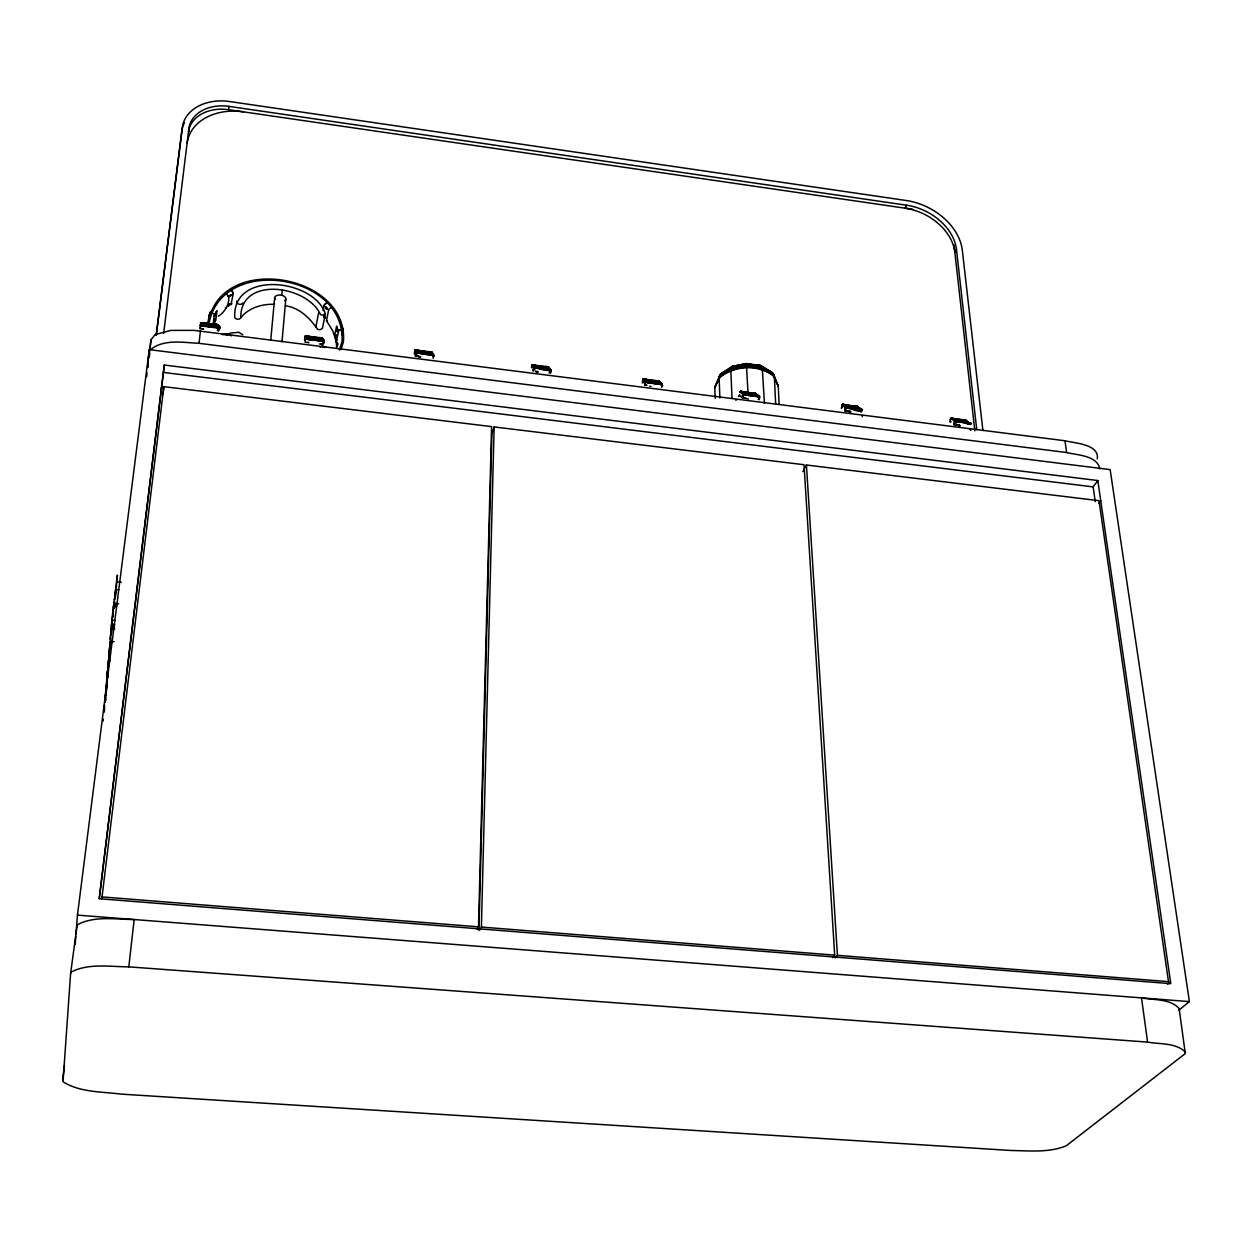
<?xml version="1.0" encoding="UTF-8"?>
<svg xmlns="http://www.w3.org/2000/svg" width="1252" height="1252" viewBox="0 0 1252 1252"><rect width="100%" height="100%" fill="white"/><g stroke="black" fill="none" stroke-linecap="round" stroke-linejoin="round"><path stroke-width="1.5" d="M214.89 327.148L215.876 327.774M549.941 370.216C550.082 371.672 528.688 367.478 535.246 365.099M969.032 423.708L958.218 421.674L958.656 422.378M323.72 341.06L323.705 342.594L324.033 339.777L323.767 342.093L323.924 341.123L307.288 338.869M321.42 338.009A2.269 2.05 -66 0 1 322.609 338.556L323.454 341.076L319.917 341.045L322.171 340.294L321.592 338.118L319.182 337.508M550.457 373.299L550.958 369.919L549.08 367.65A2.222 2.16 -45.7 0 0 547.828 367.039L549.644 369.277A2.238 2.207 45.9 0 1 550.927 370.06L550.457 372.016L551.005 369.997M662.292 384.176L662.23 384.082A2.222 2.16 -42.9 0 0 660.978 383.456L661.025 383.566A2.222 2.191 30.5 0 1 662.277 384.239L662.277 384.239A2.222 2.191 -22.3 0 0 661.025 383.519L655.907 380.498M660.227 383.409L659.882 383.081M747.068 395.444L746.552 394.787L757.773 396.79M430.265 351.922A2.207 0.892 -78.4 0 0 429.827 351.687L431.486 354.426A2.269 1.549 89.6 0 1 432.425 355.255C434.71 351.859 432.488 357.07 433.176 355.678C434.569 357.446 434.037 355.552 433.677 356.163M433.427 355.552L433.192 355.255A2.269 1.909 83.5 0 0 431.956 354.488L430.156 354.41L431.658 355.224M319.917 341.045L307.022 339.292M323.094 339.996L322.875 341.295M477.247 929.532L478.483 926.84L491.598 426.619L163.84 386.649L101.819 898.748M478.953 930.486L491.895 433.896L494.133 426.932L804.019 464.727L834.677 955.135L832.58 957.67M480.142 929.751L481.394 927.059L494.133 426.932M218.443 329.652C220.305 327.586 219.413 329.824 218.568 327.32M219.272 327.93L219.288 329.26L219.382 328.243M214.984 324.221L215.954 324.362A2.16 0.814 -79.9 0 1 216.173 324.393L217.065 324.659A2.285 1.988 -69.3 0 1 218.239 325.176L218.427 329.824L217.285 330.528M746.583 395.366L742.905 394.443L739.995 391.735A2.191 2.081 74.1 0 1 741.325 391.547L742.999 391.61M216.58 311.31L214.155 316.318M218.333 328.744L217.05 327.93A2.316 1.424 89.6 0 0 216.393 327.085L216.471 324.534L203.043 322.781L216.612 327.101L217.206 324.706A2.285 2.113 -63.5 0 1 218.458 325.27L218.646 325.348M115.779 589.974L114.777 597.924M548.016 369.418L549.018 369.481A2.254 1.612 89.6 0 1 549.91 370.216L550.113 368.714M550.348 369.45L549.988 368.589M550.567 370.842L550.645 372.079L549.002 372.83M112.101 618.504L111.835 620.053L117.391 575.153L117.156 578.33M430.265 355.099C425.774 353.08 417.902 355.693 416.478 350.106A2.394 1.393 -88.4 0 1 416.744 350.059M323.626 316.615C326.021 316.38 326.052 319.604 323.814 316.333M327.101 309.103L325.786 307.178L327.179 309.228M966.654 423.379L967.42 421.548L966.967 422.221M966.794 423.505L966.935 421.627L968.312 422.174L967.405 423.833M968.234 423.661L968.219 422.174L967.467 424.318M209.694 316.052C208.787 318.681 209.851 312.124 209.444 315.347M323.861 341.389L323.986 343.095L323.329 341.639M211.009 311.717L210.258 312.953L211.181 311.153M643.168 379.325L644.06 379.309A2.348 1.534 -88.3 0 1 644.451 379.121A2.207 1.956 82.7 0 0 643.215 379.34L645.343 382.016L648.912 382.94L644.217 379.246L646.095 379.246M971.02 423.63L962.788 419.905M952.897 418.418L964.337 419.983L969.236 422.941A2.16 1.815 88.9 0 1 970.378 423.771L970.989 423.567A2.175 2.097 -38.2 0 0 969.721 422.863L969.627 422.8A2.175 2.034 -50.2 0 1 970.801 423.411L954.65 421.345L950.91 418.544A2.144 1.941 85 0 1 952.146 418.387L953.476 418.481M433.067 355.161L433.599 356.163M858.512 407.917L858.356 410.061M859.295 410.077C857.73 407.886 868.246 412.753 858.105 407.01A2.175 1.956 -61 0 0 856.978 406.43L843.832 404.599L860.656 409.044L857.088 406.509A2.175 2.034 -54.9 0 1 858.262 407.103L857.714 410.374M859.216 409.529L859.388 408.575M860.562 409.858A2.191 1.377 -86.5 0 0 859.827 409.107L859.263 408.011M550.645 370.889L550.364 371.891M970.973 423.567A2.191 2.128 -16.6 0 0 969.752 422.91L969.752 422.91A2.16 2.066 76.6 0 1 970.785 423.724L970.957 423.692A2.175 2.144 6.8 0 0 969.752 422.941L968.203 422.957A2.16 0.798 -82.5 0 1 968.563 423.645M432.597 354.394L432.535 353.424M844.85 404.615C836.586 403.551 864.365 415.21 859.326 409.733M661.698 384.896L662.261 384.301A2.222 2.16 62.7 0 0 660.978 383.597C656.158 383.644 663.45 384.317 661.682 386.524M719.884 398.026L719.086 376.993L720.917 373.722L725.769 371.656M219.366 328.556L219.272 329.761L219.663 326.412M741.716 391.719L741.309 391.673A2.191 2.113 -46.4 0 0 739.932 392.001L756.411 394.036A2.191 2.019 -60.2 0 0 755.253 393.457L753.845 393.034L757.929 396.148A2.207 1.722 89.4 0 1 758.806 396.821L759.745 397.964M759.009 399.811L759.088 396.806A2.207 1.878 86.3 0 0 758.039 396.07L757.929 395.491M758.759 397.541L759.056 396.696L758.086 396.962M218.599 328.306L218.552 329.479M759.698 397.964L759.025 397.541M1185.566 1052.337C1176.379 1042.634 1159.947 1044.356 1147.583 1042.102L1141.511 997.891C1153.781 1000.176 1170.244 998.58 1179.149 1008.517L1185.284 1053.589L1066.25 1145.783C1049.035 1152.936 1029.394 1150.744 1011.146 1150.494L121.272 1094.123C101.897 1091.619 79.956 1092.526 63.023 1081.759L70.613 973.399L77.186 924.868C94.197 915.556 115.45 919.406 134.152 919.531L128.815 966.857C109.894 966.779 88.563 962.991 71.207 972.053L70.613 973.399M203.027 322.813L202.855 325.301L216.361 326.975M204.42 322.86C197.722 321.92 207.206 327.805 202.182 325.974M75.198 944.321L75.793 936.543M75.981 934.055L77.452 915.118L149.238 349.637L1110.148 469.61L1189.4 1001.616L1178.821 1010.207M202.308 322.766A2.301 2.003 79.1 0 0 201.04 322.985L199.897 328.744L203.56 329.213M1099.866 468.874C1097.159 455.399 1077.565 455.227 1066.626 452.535L199.021 343.314C183.074 342.563 162.979 338.666 150.005 350.153M715.158 398.23L714.751 387.431L716.989 382.862M105.309 695.799L105.043 698.992L105.81 692.966L104.839 701.558M105.512 693.545L105.794 690.212M107.453 670.822L107.171 674.202L109.675 653.403M112.023 619.443L110.176 639.334L110.818 634.952M108.908 656.58L109.268 652.386M109.847 645.641L110.223 641.368L114.026 641.744M105.512 701.01L105.81 697.677M548.986 370.06L549.581 368.87M549.221 369.481L549.597 369.418A2.238 2.16 66.8 0 1 550.833 370.107L550.223 370.201A2.254 1.8 86.9 0 0 549.221 369.465L549.471 369.168M104.511 704.845L104.307 707.818L104.573 706.457M112.07 623.825L110.974 633.715M282.013 341.733L285.785 299.165M270.745 340.294L274.657 297.71M146.687 376.649L147.047 372.799M147.595 367.008L149.238 349.637M147.939 367.54L148.315 363.659M148.863 357.837L150.96 339.777L155.154 334.581L170.882 330.403L194.138 330.371L1064.998 440.767C1075.218 443.318 1099.459 444.194 1097.3 458.889M218.677 326.662L218.302 331.076M219.507 328.274L219.554 326.788M149.317 357.086L149.692 353.236M150.052 349.386L150.96 339.777M103.118 721.027L103.306 719.211M309.369 339.511C308.555 339.621 304.079 335.066 308.79 336.193M113.995 608.081L114.589 604.168L114.276 607.893L114.527 605.874M113.306 609.834L112.664 614.278L114.12 602.838L113.541 607.736M161.68 386.383L160.913 393.738L163.057 394.004L163.84 386.649M99.331 898.607L164.294 365.036L1097.816 480.549L1170.792 983.665L99.174 898.717L164.294 365.036M976.748 429.749L956.465 249.398A48.828 35.572 26.7 0 0 906.636 205.218L229.006 106.389A37.325 27.81 10.4 0 0 188.911 128.502L188.567 131.789A37.247 27.779 10.4 0 1 228.6 109.691L912.63 209.272M218.662 326.882L218.568 327.382M116.311 587.611L117.078 578.987M115.779 594.168L115.372 597.783M114.542 601.523L113.838 607.596L114.433 602.478M105.747 694.14L105.168 702.122L105.528 699.805M112.664 617.361L113.165 612.948M109.362 661.541L109.534 659.914M104.276 711.418L104.386 710.322M112.508 617.705L113.29 611.805M107.594 673.044L106.811 681.166L107.015 680.118M109.472 661.322L109.581 660.336M104.041 712.341L104.526 709.211M199.021 343.314L200.414 331.029M209.162 316.615L209.303 315.614M209.538 316.678L209.741 315.363M107.672 671.26L106.06 687.176L106.467 684.86M104.339 709.759L104.479 708.46M114.761 597.611L115.81 589.567M107.766 671.557L108.001 668.552M106.123 690.775L107.109 682.747M219.585 327.836L219.695 326.882M115.826 591.867L115.622 593.558L115.763 592.587M107.954 669.961L108.314 665.923M218.709 326.209L218.427 328.509L219.554 328.087M114.621 598.8L114.48 600.037L114.589 599.176M113.353 613.777L113.056 616.281M115.09 597.893L115.247 596.594L115.121 597.486M108.173 668.145L108.376 666.393M112.085 621.258L111.647 625.89L112.07 623.105M163.668 333.251L188.911 128.502M108.282 670.649L107.312 678.13M228.6 109.691L229.006 106.389M433.161 358.385L433.38 355.318A2.269 2.05 78.1 0 0 432.097 354.472L431.94 354.504M108.924 660.915L109.519 656.251M107.797 677.332L108.251 673.717M106.42 691.26L107.14 685.564M62.6 1080.413L64.494 1065.374M156.312 334.3L182.26 127.547A44.008 32.787 10.4 0 1 229.554 101.522L906.166 200.492A55.057 40.111 26.7 0 1 962.318 250.244L982.914 430.531M156.25 335.473L181.916 130.85A43.93 32.771 10.4 0 1 184.467 122.633M304.565 339.965L305.285 336.334A2.285 2.128 70.2 0 1 306.646 336.115A2.285 1.471 89.6 0 1 307.335 336.068M660.978 382.799L660.759 383.738M110.223 641.368L108.83 654.78L110.786 638.223M111.271 634.514L111.976 628.958M109.613 651.071L107.907 665.641L109.534 652.777M110.082 647.394L110.771 641.885M110.239 647.268L110.708 643.591M110.411 647.613L110.896 643.731M321.091 340.45A2.285 1.252 -88.5 0 1 321.78 341.201L322.171 341.217A2.285 1.487 89.6 0 0 321.341 340.466L308.023 338.697L307.476 336.115L320.668 337.837A2.269 1.268 -77.1 0 1 321.404 338.181L322.656 338.556M321.295 340.387L307.476 336.115M548.939 369.81L546.733 366.648L548.658 367.384M108.987 661.525L109.55 657.253M208.959 319.761C223.294 252.607 349.183 274.376 343.392 342.015A77.154 3.083 -75 0 1 340.982 349.637M659.835 384.317L659.867 382.862M661.823 384.552L661.698 385.804M661.76 385.491L661.682 386.164M758.696 397.541L758.493 396.821A2.207 1.534 -88.3 0 0 757.663 396.086L756.662 395.194M757.429 396.305L757.976 395.366M414.334 353.94L414.803 350.529L432.222 352.594A2.254 2.081 -61.9 0 0 431.001 352.031L416.478 350.106A2.254 2.034 78.3 0 0 415.179 350.31L414.835 350.529A2.254 2.222 -3.2 0 1 416.259 350.247L432.065 352.516M420.719 356.804L415.398 356.131L415.867 352.704L414.803 350.529M417.151 350.106L431.486 354.426L418.465 352.767L417.151 350.137L418.403 350.184M415.398 356.131L415.883 352.704A2.254 2.222 -27.6 0 1 417.339 352.407M432.801 356.35L433.474 355.333A2.269 2.144 68.9 0 0 432.206 354.441L431.001 352.031M858.183 409.201L858.402 408.168M856.227 409.279L860.875 409.905A2.191 1.596 -88.4 0 0 860.046 409.122L859.654 409.607M336.929 327.085L336.851 327.664M335.974 331.53L337.414 330.231M966.669 423.019L962.052 421.251L965.934 422.065M285.44 305.77C299.682 307.742 309.901 318.352 317.585 329.229A3.803 3.005 12.2 0 0 320.418 329.589L322.453 328.29L325.363 313.642C313.344 278.445 231.62 269.962 234.813 317.758C236.049 319.432 238.85 319.808 240.384 318.337C248.099 307.945 261.934 303.751 274.47 304.346M240.728 317.789C240.212 275.393 307.554 285.362 320.465 314.581A3.834 3.02 12.3 0 0 323.313 314.941L325.363 313.642M336.225 334.597L335.035 335.99L336.428 339.871M534.056 365.036L548.924 369.387L536.153 367.759L534.041 365.068L547.656 366.93A2.222 2.019 -64 0 1 548.83 367.478L548.83 367.478M550.708 370.279L550.723 370.185A2.254 2.066 77.2 0 0 549.503 369.434L549.675 369.34A2.238 2.222 2.3 0 1 550.958 369.997L533.54 367.697L533.039 371.093L533.837 367.869A2.238 2.034 -63.7 0 1 535.152 367.525L535.277 367.587A2.238 1.894 -68.3 0 0 534.041 367.978L533.79 367.869M642.307 382.955L642.824 379.466A2.207 2.144 63.8 0 1 644.264 379.2M648.051 382.126L644.968 379.184L660.555 383.644A2.222 1.847 86.6 0 1 661.666 384.411C663.075 384.02 662.684 387.337 661.635 385.6M659.663 383.91L659.898 382.47M661.76 384.333L661.385 384.411A2.222 1.675 89.5 0 0 660.461 383.675L657.441 380.811L644.968 379.215M550.88 371.421L550.129 370.076L550.645 370.702M661.729 387.447L662.277 384.098L659.491 381.594L645.265 379.387M755.253 393.457L758.336 396.008L745.409 394.427L741.92 391.594L756.02 393.848M745.942 398.152L742.201 397.666L742.765 394.349A2.207 2.097 -53.1 0 1 744.158 394.067L746.536 394.709M742.201 397.666L742.765 394.349L759.526 396.477L756.552 394.114A2.191 2.081 -53.4 0 0 755.363 393.519A2.191 1.346 -74 0 0 754.596 393.206M757.726 395.992L741.935 391.563M281.575 295.331L282.529 289.775M417.558 353.361L419.498 353.095M841.313 408.277L842.22 404.678A2.175 1.894 85.9 0 1 843.472 404.521A2.175 1.753 89.3 0 0 842.518 404.678L842.064 404.709A2.175 2.019 80.5 0 1 843.347 404.537A2.175 2.097 69.6 0 0 841.907 404.756M846.681 407.119A2.191 2.05 -54.7 0 0 845.35 407.416L844.724 410.703L850.218 411.392L844.724 410.703L845.303 407.416L841.876 405.006A2.175 2.081 -48.7 0 1 843.269 404.74M858.434 407.792L858.262 409.451M858.856 410.5L859.216 408.308M860.061 409.028L855.992 406.102A2.175 1.017 -75.5 0 1 856.603 406.524L857.933 406.916M950.065 422.127L950.659 418.888A2.16 2.034 -50.2 0 1 952.036 418.622L962.788 419.921M659.835 383.331L659.773 383.597A2.222 1.002 -85.2 0 1 660.273 384.364L661.416 384.427M315.801 327.429L318.65 312.765M323.126 310.652L324.331 304.752L326.913 302.749A3.255 1.362 -42.1 0 0 324.221 305.535L324.018 306.098M215.266 320.95L215.407 320.089L213.278 324.597M756.584 395.507L757.507 395.366M207.597 323.767L209.929 312.233L213.122 313.391A1.722 0.97 26.3 0 1 214.342 314.768L213.059 324.659L215.375 320.387L214.499 319.01M209.037 323.517C221.557 254.61 345.787 273.233 342.062 341.42A77.154 3.13 -75 0 1 339.652 349.026L339.323 350.028M335.239 336.835L336.131 335.02M335.818 338.635L336.381 340.09M338.134 331.686L337.696 329.589L338.181 331.483M336.678 348.212L336.287 341.921L338.76 330.497M1178.883 1009.801L1179.149 1008.517M342.281 334.926L343.439 329.401L340.2 329.73M858.966 409.639L858.543 408.199M860.061 410.108L861.079 409.686M115.544 589.489L118.815 589.833M236.738 301.059C235.892 304.314 241.526 305.707 242.919 302.953M860.766 410.03L861.846 410.218M957.279 422.143L958.234 421.752M229.585 296.411L231.448 294.94L229.539 296.567M746.333 363.643L748.054 393.284M533.79 370.545L533.681 368.886L536.905 368.041M845.335 407.416L848.512 407.714M337.211 346.366L338.04 343.784M342.453 329.918L342.438 328.306M200.273 324.831L201.04 323.877M304.831 337.774L304.925 338.885M531.443 366.664L531.521 367.744M336.6 340.419L335.192 335.286M427.84 353.267L424.929 352.845L428.685 353.596M970.629 424.068L968.923 423.661L969.877 423.536M735.174 366.257L731.982 366.539L730.777 369.481L732.029 398.292M216.471 311.951L214.468 315.598M331.42 307.131L328.728 309.4L326.475 320.778L332.829 330.919L336.334 342.125M218.333 316.146C224.39 313.125 233.404 299.181 225.955 293.391M861.579 411.298L860.828 412.127M323.971 316.286L325.207 318.368M327.022 309.275L326.897 307.616L325.63 307.209M714.861 386.821L720.197 374.505L733.437 366.022M714.704 388.057L720.917 373.722L732.514 366.241L746.474 363.534M721.34 373.393L718.006 381.891M210.884 312.03L210.978 312.703M906.636 205.218L905.118 208.176A48.734 35.557 26.7 0 1 954.853 252.294L956.465 249.398M659.96 382.893L660.211 383.691A2.222 1.471 -88.3 0 1 661.056 384.411M219.131 329.745L219.256 329.104M802.876 471.628L806.429 465.008L1098.99 500.69L1168.492 981.646L837.416 955.339L835.319 957.89M214.217 315.88L217.034 310.715L215.814 319.949L212.996 325.097M738.445 396.618L739.588 394.599M647.534 382.689L660.524 383.644M966.763 422.393L962.663 421.188M955.339 421.642L957.937 421.627M847.401 408.105L847.98 407.573L844.271 404.553M338.682 330.622L338.76 330.512A1.659 0.923 -14.4 0 1 340.2 329.73M735.613 400.077L736.614 399.904M861.611 411.438L861.047 411.282M226.393 307.929L225.376 307.757L226.455 307.867M957.623 421.58L956.841 422.049M1095.25 501.661L1093.137 486.887L1097.816 480.549M1098.88 503.429L1100.774 500.91M949.971 419.999L950.957 419.295M969.768 423.567L965.37 423.176M432.269 354.41A2.269 2.207 51.9 0 1 433.552 355.099L415.867 352.704L417.198 353.267A2.269 1.424 -75.4 0 1 418.152 352.767M744.158 394.067L741.294 391.735A2.191 2.175 9.3 0 0 739.838 391.86L739.791 391.845A2.191 2.16 -30.6 0 1 741.231 391.657L740.167 391.704A2.191 1.988 81.9 0 1 741.434 391.532A2.332 1.596 -88.3 0 0 740.965 391.673M645.312 383.096L645.39 384.74M742.89 395.522L742.952 397.15M414.835 350.45L415.007 350.341A2.254 2.128 69.2 0 1 416.368 350.122L416.259 350.247A2.269 2.222 26 0 0 414.835 350.466A2.269 2.207 52.5 0 1 416.29 350.153M228.396 304.737L230.008 304.142L228.427 305.832M853.707 407.291C866.149 411.032 844.552 405.022 856.884 408.168M325.896 307.053L325.723 308.555L327.304 309.119M1167.662 984.213L1170.51 981.803M335.411 335.145L335.677 334.957A1.565 1.252 12.7 0 1 336.178 334.816M336.24 331.17L337.43 330.7M841.845 405.601L841.986 407.792M230.415 294.83L229.585 296.599L231.26 294.846M642.98 380.232L642.745 382.204M305.097 337.461L310.449 337.383M719.884 374.943L733.766 366.007M719.618 375.412L731.121 367.947L746.677 365.021L762.218 367.18L764.44 403.207M719.399 375.913L730.918 368.495L746.708 365.428L762.39 367.603M719.227 376.445C733.375 363.925 762.922 360.826 774.393 377.212L775.661 404.193M719.086 376.993C734.235 364.129 758.415 362.798 774.096 375.443M719.008 377.572C734.22 364.645 758.493 363.315 774.237 376.007M718.961 378.151C734.22 365.208 758.555 363.878 774.346 376.602M845.789 408.34L845.851 410.437M758.962 398.903L758.133 399.294M861.799 409.78L861.908 409.67A2.191 2.128 -35.8 0 0 860.64 408.95A2.175 2.034 80 0 1 861.642 409.827A2.175 2.113 68.1 0 0 860.593 409.075A2.191 2.16 31.3 0 1 861.877 409.733L861.908 409.67A2.191 2.16 -10.2 0 0 860.672 408.997M320.027 347.242L322.484 345.896L325.379 346.929M756.865 365.803L760.34 365.443L762.218 367.18M532.053 366.1L537.311 366.32M545.246 366.366L546.201 366.507M322.609 343.69L320.997 343.893M200.617 323.047L200.821 323.016A2.316 2.128 70.8 0 1 202.167 322.781A2.332 2.254 35.4 0 0 200.555 323.126L218.771 325.52A2.316 2.269 10.8 0 0 217.379 324.863A2.285 1.377 -77 0 0 216.471 324.471M546.905 366.899L531.818 365.381L549.08 367.65M229.836 304.142L228.365 305.989L230.149 304.22M657.112 380.686L657.284 380.718A2.207 0.939 -77 0 1 657.91 381.124M305.238 336.334L305.488 336.303A2.285 2.019 78.8 0 1 306.771 336.099M731.982 366.539L746.521 363.706M731.528 367.008L746.583 364.097M731.34 367.321L746.615 364.348M731.184 367.665L746.646 364.661M964.228 419.921L964.4 419.936A2.16 0.923 -75.5 0 1 964.995 420.343L966.763 420.938A2.16 1.988 -55.9 0 0 965.589 420.343M230.008 333.157L238.741 332.265L242.763 334.769M546.169 366.507L546.701 366.617A2.222 1.049 -77 0 1 547.312 367.008M325.363 318.337L323.626 316.834M216.377 327.101L215.563 327.054L218.724 327.586A2.332 2.269 20.3 0 0 217.316 326.913A2.348 2.269 34.9 0 1 218.63 327.664L200.304 325.238L202.495 326.021M740.386 392.439L741.403 392.377M656.142 382.47L658.051 383.002L656.064 382.596M415.148 350.294L415.414 350.263A2.254 1.894 83.6 0 1 416.619 350.075M201.353 326.068L201.916 325.99A2.316 1.409 -77 0 1 202.73 325.348M211.009 325.238L208.02 324.659L213.748 326.193M305.441 336.287L306.051 336.256A2.285 1.69 87.2 0 1 307.116 336.068M969.533 429.201L970.863 430.391M201.009 322.969L204.326 323.126M317.225 339.402L319.182 339.777L317.445 339.417M950.878 418.544L951.426 418.528A2.285 1.737 -88.3 0 1 951.864 418.356L952.146 418.403A2.144 2.05 77.6 0 0 950.737 418.575M415.382 350.263L416.4 350.263M842.22 404.678L856.634 406.509M850.186 406.337L847.244 405.538M956.246 423.958L954.697 424.225L959.908 425.883M969.001 423.019A2.16 1.455 -86.4 0 1 969.768 423.755L970.41 423.771M431.079 354.488A2.269 1.08 -86.8 0 1 431.643 355.224L432.456 355.255M226.44 333.815L228.693 333.877L231.432 335.896M225 334.065L227.269 334.143M224.28 334.206L226.549 334.268M226.612 334.519L228.819 334.597M222.136 334.597L224.39 334.66M225.172 334.785L227.395 334.847M416.713 350.951L414.537 351.749L414.928 353.189M757.444 396.07A2.207 1.315 -86.5 0 1 758.133 396.806L759.182 397.588M846.743 408.121L852.643 408.825M535.621 368.448L535.073 368.432A2.254 1.315 -75.5 0 1 535.856 367.759M644.044 379.293L645.281 379.403M959.048 420.218L956.012 419.404M748.117 393.316L745.237 392.518M751.544 394.27C752.123 394.38 754.205 395.444 754.627 395.131M654.327 381.876C658.302 382.345 650.367 381.719 657.331 382.736M543.102 367.697L542.241 367.791L546.013 368.542M422.707 351.812L423.692 351.734L420.156 351.045M312.812 337.805L313.892 337.727L310.371 337.038M315.88 338.729L314.847 338.807L318.571 339.558M951.723 418.528L957.373 421.501M756.944 396.023A2.207 0.814 -83.7 0 1 757.319 396.743L758.164 396.806M128.815 966.857L1147.583 1042.102M307.194 336.287L321.42 338.165M77.452 915.118L1189.4 1001.616M101.913 896.917L478.483 926.84M481.394 927.059L834.677 955.135M955.526 419.029L957.107 419.451L955.808 419.06M846.853 405.163L848.386 405.585L847.134 405.194M647.988 379.779C645.453 379.888 651.791 380.592 648.286 379.81M744.956 392.158L746.442 392.58L745.237 392.189M420.171 350.701L419.279 350.779L420.359 351.076M420.656 351.108L421.58 351.076L420.484 350.748M537.077 365.631L536.247 365.709L537.358 366.007M537.656 366.038L538.517 366.007L537.374 365.662M206.345 323.767C209.6 323.798 202.761 322.906 206.032 323.736M310.872 337.101C314.017 337.148 307.35 336.256 310.559 337.07M741.7 391.704L754.173 393.347M214.937 315.066L215.876 316.459L215.798 315.034M111.819 620.022L115.027 620.35M111.475 624.185L114.683 624.513M111.35 625.358L114.558 625.687M111.256 626.329L114.464 626.657M111.381 627.988L114.558 628.316M111.334 628.41L114.511 628.723M111.271 628.927L114.448 629.255M113.854 603.261L118.658 603.761M113.478 605.279L116.702 605.608M113.337 606.406L116.546 606.735M116.499 581.742L121.287 582.243M207.785 324.409L209.35 324.378L206.251 323.986L213.043 324.925M315.567 338.009L320.668 338.635M321.639 338.165A2.285 2.238 -3.8 0 1 322.953 338.807L305.05 336.522A2.285 2.238 14.6 0 1 306.49 336.24A2.301 2.238 32.5 0 0 305.065 336.459L306.677 339.182A2.285 1.534 -75.3 0 1 307.679 338.697M424.334 351.89L428.153 352.36M541.036 366.773L546.639 367.462M648.192 380.139L653.607 381.124M746.787 393.034L752.186 393.691M845.053 405.585L850.327 406.227M953.664 419.436L958.844 420.062M163.511 372.439L1093.137 486.887M204.326 323.11L218.458 325.27A2.285 2.222 -49.6 0 0 217.3 324.753L217.363 324.816A2.301 2.269 -11.3 0 1 218.693 325.442M843.738 405.241L857.902 406.916A2.175 1.831 -66.2 0 0 856.853 406.368M952.475 419.123L966.732 420.938M847.166 407.651L861.814 409.514A2.191 2.081 -48.9 0 0 860.578 408.888M662.277 384.098L645.187 381.923L644.655 385.272L645.187 381.923A2.222 2.128 -50.5 0 1 646.595 381.625M207.738 326.694L212.981 327.351M311.044 339.855L307.616 339.417A2.285 1.033 -78.5 0 1 308.18 338.807M317.914 340.716L321.341 341.154A2.285 0.986 -86.9 0 0 320.825 340.434M425.696 354.457L429.546 354.942M543.18 369.418L546.952 369.888M650.93 383.128L656.486 383.848M748.414 395.554L753.876 396.242M960.096 422.503C958.187 420.202 951.473 423.223 956.121 424.631M204.107 326.287L214.859 327.664M648.912 382.924L659.381 384.27M661.885 384.865L662.465 385.898L661.541 386.023M958.672 424.929L959.408 425.273L954.04 424.6L954.65 421.345A2.175 2.003 -55.7 0 1 956.012 421.063M308.618 342.563L305.019 342.109L305.488 338.635A2.301 2.254 -1.2 0 1 306.943 338.337L306.975 338.416A2.285 2.254 -33.6 0 0 305.551 338.729L305.05 336.522M319.463 343.94L323.11 344.41M959.439 425.273L954.04 424.6L954.65 421.345L955.683 421.736A2.175 1.409 -72.1 0 1 956.638 421.314M766.6 370.514L771.388 371.985L773.908 374.896M752.655 392.846L753.72 393.269M428.607 351.483L429.905 351.937M746.364 363.565L760.684 365.568L771.858 372.282M746.317 363.769L761.279 365.913M746.27 364.113L761.545 366.163M746.239 364.332L761.795 366.46M746.223 364.582L762.014 366.789M848.825 407.729L849.685 408.496M963.242 419.983L965.01 420.343M854.866 406.149L856.024 406.133M848.293 408.293L849.153 407.855M649.819 380.764C655.375 381.453 645.093 379.293 650.977 380.921M850.797 412.018L847.15 411.157M747.115 398.762L748.461 399.012M215.954 324.362L216.22 324.425A2.238 1.111 -78.5 0 1 216.784 324.675L216.878 324.8M644.123 382.783L643.137 382.47M645.797 385.006L646.814 385.319M744.33 397.713L745.895 398.465M855.617 406.869L856.947 407.448M420.03 356.71L419.201 356.35M537.844 371.688L537.03 371.343M201.76 325.88L202.198 325.974A2.316 1.142 -78.5 0 1 202.98 325.41M417.166 353.267L417.573 353.361A2.269 1.189 -77 0 1 418.387 352.829M306.646 339.182L307.053 339.276A2.285 1.299 -77 0 1 307.914 338.744M322.187 346.554L325.066 347.555M324.487 346.82L326.052 347.227M534.009 367.963L534.964 368.26M539.878 366.758L537.171 365.975M425.883 352.751L427.73 353.314M208.255 324.456L205.829 323.705M230.978 304.846L233.326 293.156L231.213 290.245A3.349 1.534 54.5 0 1 233.154 294.251M756.458 394.036L755.989 393.848A2.191 1.737 -69.4 0 0 754.987 393.331M217.081 325.473L218.349 326.303M657.785 381.688L658.943 382.486M964.509 420.813L965.323 421.267M951.097 421.814L950.284 421.361M200.57 325.489L200.836 325.598A2.301 2.003 -69 0 1 202.12 325.176A2.301 2.144 -62.7 0 0 200.617 325.504M846.79 407.197L846.915 407.26A2.191 1.847 -66.1 0 0 845.71 407.604M214.436 319.448L215.234 320.105M432.253 352.61L432.018 352.516A2.254 1.956 -67.5 0 0 430.876 351.969M757.429 395.648L756.975 394.693L757.116 395.507M214.655 319.088L215.36 320.168M759.995 365.365L772.703 373.018M759.26 365.287L773.063 373.44L778.243 386.273L779.12 404.114M758.884 365.287L773.392 373.894L778.243 386.273M758.493 365.334L773.673 374.379M968.891 423.286L970.05 423.99M957.326 421.439L952.506 418.465L969.204 422.941A2.16 1.659 -88.4 0 1 970.097 423.771M201.071 328.462L200.117 327.492M322.421 341.483L323.345 342.438M326.584 320.981L327.414 320.919L326.49 320.856M547.656 367.775L548.517 368.745M860.108 409.435L861.11 410.124M951.943 418.559A2.175 2.097 -38 0 0 950.581 418.81L950.534 418.731A2.175 2.128 -16.1 0 1 951.911 418.512A2.16 2.128 9.1 0 0 950.55 418.669L950.534 418.669A2.144 2.113 56.2 0 1 951.958 418.434L952.036 418.622M758.102 396.446L759.135 397.26M739.525 395.475L742.405 397.854M547.766 366.977L547.828 367.039A2.222 2.113 -56.3 0 1 548.986 367.572L548.626 367.384A2.222 1.878 -68.5 0 0 547.531 366.867M342.453 327.523L342.391 329.511M775.473 381.218L776.428 382.22M416.149 355.584L416.024 353.909L417.996 353.471A2.269 0.923 -78.4 0 1 418.653 352.876M227.207 294.517L228.067 296.176M741.231 391.673L741.294 391.735A2.191 2.144 56.7 0 0 739.885 391.798M533.587 367.712A2.238 2.175 -44.5 0 1 534.995 367.399L534.995 367.415A2.238 2.128 -55.7 0 0 533.681 367.791L531.771 365.365M644.217 379.278A2.207 2.175 -19.9 0 0 642.824 379.544A2.207 2.191 34.3 0 1 644.217 379.246L644.248 379.34A2.207 2.144 -42.2 0 0 642.871 379.622L659.82 381.782A2.207 2.113 -51.1 0 0 658.568 381.171L658.552 381.171A2.207 2.066 -58.9 0 1 659.663 381.688M776.835 382.752L778.134 385.663M432.409 352.782A2.238 2.207 -30.7 0 0 431.126 352.141L431.079 352.094A2.254 2.175 -50.7 0 1 432.347 352.688L433.646 354.973A2.269 2.238 24.1 0 0 432.3 354.379A2.254 2.238 -7.4 0 1 433.599 354.973M862.033 415.805L862.378 416.634M772.296 372.642L775.238 379.888M336.898 327.445L338.306 332.25M338.4 331.811L336.6 326.115L334.738 335.176L336.522 340.857M323.173 341.029L323.219 341.17A2.301 2.034 78.6 0 0 321.905 340.434A2.301 2.144 70 0 1 323.282 341.123A2.301 2.222 54.4 0 0 322.124 340.372A2.301 2.254 31.7 0 1 323.485 341.014L323.501 340.935A2.301 2.254 12.8 0 0 322.171 340.278M320.668 337.837L321.326 340.387M1064.998 440.767L1066.626 452.535M954.04 245.032L974.823 430.829M806.429 465.008L837.416 955.339M202.01 322.938A2.301 1.409 89.6 0 1 202.918 322.734M201.65 322.938A2.301 1.643 87.2 0 1 202.683 322.734A2.441 1.236 -88.6 0 0 202.433 322.953M200.649 323.063A2.316 2.207 56.1 0 1 202.073 322.813M200.508 323.188A2.332 2.269 21.2 0 1 201.979 322.906M201.322 322.953A2.301 1.831 84 0 1 202.48 322.75M202.636 326.068A2.316 0.876 -79.8 0 1 203.262 325.457M202.495 325.285A2.316 1.628 -75.1 0 0 201.431 325.786L201.102 325.692A2.301 1.831 -72.6 0 1 202.292 325.223M200.461 325.41A2.316 2.238 -47.3 0 1 201.901 325.05M215.845 327.069A2.316 0.908 -87 0 1 216.33 327.805M216.612 327.085A2.316 1.659 87.2 0 1 217.551 327.836M216.706 324.534A2.285 1.612 -75.2 0 1 217.645 324.988M216.909 324.581A2.285 1.815 -72.8 0 1 217.973 325.082M216.987 327.069A2.316 2.019 79 0 1 218.161 327.805M216.815 327.085A2.316 1.847 83.9 0 1 217.879 327.821M216.126 327.085A2.316 1.189 -88.6 0 1 216.768 327.836M203.403 329.073A6.385 0.939 7.3 0 1 202.871 328.775M203.466 329.135A5.697 0.845 7.3 0 1 203.356 328.916M322.906 338.729A2.269 2.222 -36.9 0 0 321.592 338.118L321.592 338.118A2.269 2.16 -58 0 1 322.781 338.65M320.402 337.711A2.222 1.002 -78.5 0 1 320.903 337.962M305.144 336.397A2.285 2.207 54.8 0 1 306.552 336.146M305.738 336.287A2.285 1.862 83.9 0 1 306.928 336.084M306.333 339.089A2.285 1.737 -73.1 0 1 307.476 338.635M305.66 338.807A2.285 2.175 -57 0 1 307.053 338.463L307.163 338.525A2.285 2.066 -65.6 0 0 305.832 338.901M306.051 338.995A2.285 1.925 -70.1 0 1 307.303 338.572M321.561 340.466A2.285 1.706 87.1 0 1 322.515 341.217L322.828 341.186A2.301 1.878 83.8 0 0 321.748 340.45M320.888 337.821A2.269 1.502 -75.4 0 1 321.764 338.275M321.107 337.883A2.269 1.722 -73.2 0 1 322.108 338.369M321.279 337.946A2.269 1.894 -70.4 0 1 322.39 338.463M308.774 342.735A5.618 0.829 7.7 0 1 308.258 342.453M532.867 365.161A2.238 1.596 89.6 0 1 533.884 364.974M532.569 365.161A2.238 1.784 87 0 1 533.696 364.989A2.379 1.471 -88.3 0 0 533.227 365.161A2.222 2.191 -30.7 0 0 531.85 365.459A2.238 2.207 6.7 0 1 533.227 365.115A2.238 2.144 67.3 0 0 531.943 365.271L531.943 365.255A2.238 2.191 47.4 0 1 533.258 365.083M532.303 365.193A2.238 1.925 83.3 0 1 533.54 365.005A2.238 2.05 77.5 0 0 532.1 365.224M535.793 368.464A2.254 0.798 -78.3 0 1 536.372 367.885M535.371 368.37A2.254 1.064 -77 0 1 536.106 367.822M534.62 368.166A2.254 1.534 -73.7 0 1 535.637 367.697M534.307 368.072A2.254 1.737 -71.4 0 1 535.449 367.634M548.564 369.45A2.254 1.158 -86.7 0 1 549.174 370.201L548.752 370.154A2.254 0.908 -85.3 0 0 548.298 369.434M549.644 369.277A2.238 2.191 -33 0 1 550.911 369.919M546.952 366.68A2.222 1.299 -75.6 0 1 547.703 367.102L548.047 367.196A2.222 1.518 -73.8 0 0 547.171 366.742M547.374 366.805A2.222 1.706 -71.5 0 1 548.36 367.29M549.378 369.45A2.254 1.956 83.1 0 1 550.489 370.185M548.799 369.465A2.254 1.393 -88.4 0 1 549.565 370.216M538.157 371.985A6.119 0.908 8.6 0 1 535.778 371.328M537.171 371.938A5.462 0.798 8.6 0 1 535.308 371.108M416.024 350.247A2.254 1.534 89.7 0 1 417.01 350.059M415.695 350.263A2.254 1.722 87.1 0 1 416.791 350.059M416.853 353.174A2.269 1.643 -73.5 0 1 417.933 352.704M416.556 353.08A2.269 1.831 -70.9 0 1 417.745 352.641M416.306 352.97A2.269 1.988 -67.2 0 1 417.589 352.579M430.798 354.472A2.269 0.814 -85.4 0 1 431.204 355.192M431.768 354.504A2.269 1.753 87.1 0 1 432.754 355.255M430.093 351.734A2.254 1.158 -77.1 0 1 430.751 352.125M430.328 351.796A2.254 1.409 -75.5 0 1 431.142 352.235M430.531 351.859A2.254 1.612 -73.6 0 1 431.47 352.328M430.719 351.906A2.254 1.8 -71 0 1 431.768 352.422M431.33 354.504A2.269 1.33 -88.4 0 1 432.05 355.255M419.42 356.742A6.197 0.923 8.1 0 1 417.761 356.1M419.796 357.023A5.524 0.814 8.1 0 1 418.09 356.21M187.19 143.041A52.396 39.266 10.7 0 1 243.357 111.835M275.127 299.478A5.618 3.38 6.2 0 1 277.068 295.409A5.618 3.38 6.2 0 1 284.235 296.348A5.618 3.38 6.2 0 1 284.752 300.73M337.492 342.641A1.659 0.923 -14.4 0 1 336.303 341.921M231.839 303.516A3.333 1.518 54.4 0 1 231.01 304.33M740.652 391.673A2.191 1.69 89.5 0 1 741.747 391.516M740.386 391.688A2.191 1.862 86.4 0 1 741.575 391.516M742.937 394.443A2.207 2.034 -59.9 0 1 744.267 394.13A2.207 1.909 -65.6 0 0 743.125 394.536M744.768 395.037A2.207 0.861 -76.9 0 1 745.409 394.49M744.361 394.943A2.207 1.127 -75.5 0 1 745.159 394.427M744.001 394.834A2.207 1.362 -73.9 0 1 744.924 394.364M743.657 394.74A2.207 1.565 -71.9 0 1 744.705 394.302M743.375 394.63A2.207 1.753 -69.3 0 1 744.533 394.239M757.194 396.055A2.207 1.064 -85 0 1 757.742 396.774M758.305 395.867A2.207 2.113 -46.7 0 1 759.526 396.493A2.207 2.16 -31.5 0 0 758.352 395.929L758.368 395.976A2.207 2.175 5.2 0 1 759.62 396.634L759.62 396.634A2.207 2.16 54.2 0 0 758.336 396.008A2.207 2.097 73.3 0 1 759.463 396.743L759.307 396.79A2.207 2.003 81.6 0 0 758.164 396.055M754.111 393.097A2.191 0.861 -76.9 0 1 754.58 393.457M754.361 393.144A2.191 1.111 -75.6 0 1 754.987 393.551M754.815 393.269A2.191 1.549 -72 0 1 755.692 393.754M755.144 393.394A2.191 1.894 -65.8 0 1 756.224 393.942M745.613 398.199A6.01 0.876 9.3 0 1 743.657 397.526M951.144 418.544A2.144 1.8 89 0 1 952.303 418.387M966.544 420.844A2.16 1.909 -61.7 0 0 965.464 420.281L965.464 420.281A2.16 1.768 -66.6 0 1 966.325 420.75M954.869 421.439A2.175 1.925 -61.5 0 1 956.137 421.126A2.175 1.784 -66.5 0 0 955.088 421.548M956.434 421.94A2.175 0.939 -75.4 0 1 957.107 421.439M956.043 421.846A2.175 1.174 -73.9 0 1 956.872 421.376M955.37 421.642A2.175 1.612 -69.8 0 1 956.45 421.251M968.532 422.988A2.16 0.986 -83.4 0 1 969.017 423.692M968.782 423.004A2.16 1.236 -84.8 0 1 969.408 423.739M969.533 423.019A2.16 1.956 84.7 0 1 970.613 423.755L970.801 423.724A2.16 2.128 51.6 0 0 969.721 422.973M964.729 420.03A2.16 1.174 -74 0 1 965.386 420.453M964.948 420.093A2.16 1.393 -72.2 0 1 965.746 420.547M965.151 420.156A2.16 1.596 -69.8 0 1 966.059 420.656M960.002 425.696A5.947 0.829 10.1 0 1 957.06 425.07M955.855 424.725A5.947 0.829 10.1 0 1 954.149 423.833M842.815 404.662A2.316 1.659 -88.3 0 1 843.238 404.49A2.175 2.144 36.6 0 0 841.829 404.803M843.191 404.631A2.175 2.144 -8.8 0 0 841.798 404.865L841.829 404.928A2.175 2.128 -35.4 0 1 843.206 404.678M845.507 407.51A2.191 1.972 -60.9 0 1 846.79 407.197M846.994 408.011A2.191 1.033 -75.5 0 1 847.729 407.495M846.618 407.902A2.191 1.268 -73.9 0 1 847.494 407.432M846.274 407.808A2.191 1.487 -72 0 1 847.275 407.37M845.961 407.698A2.191 1.675 -69.6 0 1 847.088 407.307M859.326 409.075A2.191 0.892 -83.6 0 1 859.764 409.78M859.592 409.091A2.191 1.142 -84.9 0 1 860.171 409.827M860.39 409.107A2.191 1.925 85.7 0 1 861.454 409.842M860.234 409.122A2.191 1.768 89.2 0 1 861.204 409.858M856.29 406.196A2.175 1.252 -74 0 1 856.994 406.618M856.493 406.258A2.175 1.471 -72.1 0 1 857.338 406.712M856.681 406.321A2.175 1.659 -69.6 0 1 857.636 406.822M850.844 411.83A5.978 0.845 9.7 0 1 847.933 411.204M845.882 410.531A5.978 0.845 9.7 0 1 845.256 409.983M643.731 379.309A2.207 1.643 89.6 0 1 644.796 379.137M643.45 379.325A2.207 1.815 86.8 0 1 644.608 379.137M645.343 382.016A2.222 2.081 -58.5 0 1 646.689 381.688L646.799 381.75A2.222 1.972 -64.9 0 0 645.516 382.11M643.027 379.372A2.207 2.066 76.1 0 1 644.342 379.168M647.096 382.596A2.222 0.955 -77 0 1 647.785 382.048M646.705 382.502A2.222 1.205 -75.5 0 1 647.534 382.001M646.345 382.392A2.222 1.44 -73.8 0 1 647.315 381.938M646.016 382.298A2.222 1.643 -71.7 0 1 647.112 381.876M645.735 382.204A2.222 1.815 -68.9 0 1 646.94 381.813M660.023 383.66A2.222 1.236 -86.6 0 1 660.68 384.395M657.629 380.796A2.207 1.189 -75.6 0 1 658.302 381.218M657.848 380.858A2.207 1.424 -73.9 0 1 658.662 381.312M658.051 380.921A2.207 1.628 -71.8 0 1 658.99 381.406M659.256 381.516A2.207 1.8 -69 0 0 658.223 380.984L658.364 381.046A2.207 1.941 -65.1 0 1 659.491 381.61M651.087 386.445A6.057 0.892 9 0 1 649.585 386.148M646.361 385.162A6.057 0.892 9 0 1 645.969 384.865M646.533 385.24A5.399 0.798 9 0 1 646.533 385.037M342.672 333.11L342.938 331.404L342.672 333.11M343.048 333.126L343.298 331.42L343.048 333.126M218.537 327.68L218.568 327.711A2.332 2.222 55.8 0 0 217.238 327.007A2.316 2.144 70.7 0 1 218.38 327.758L218.584 327.727M853.535 407.057L850.374 406.571L853.535 407.057M751.419 394.036L748.258 393.488L751.419 394.036M654.264 381.641L651.04 381.156L654.264 381.641M543.118 367.478L539.909 367.055L543.118 367.478M425.977 352.532L422.691 352.094L425.977 352.532M316.052 338.525L312.718 338.071L316.052 338.525M540.707 366.711L537.797 366.288L540.707 366.711M962.428 421.001L959.298 420.469L962.428 421.001M660.899 383.628L660.79 383.66A2.222 1.988 82.5 0 1 661.901 384.38L661.979 384.317A2.222 2.081 75.7 0 0 660.899 383.628M417.479 352.532L417.401 352.485A2.269 2.191 -49.4 0 0 415.993 352.798L416.118 352.876A2.269 2.113 -61.3 0 1 417.479 352.532M201.822 324.941A2.348 2.285 11.7 0 0 200.351 325.254A2.332 2.285 -8.2 0 1 201.838 325.004"/></g></svg>
